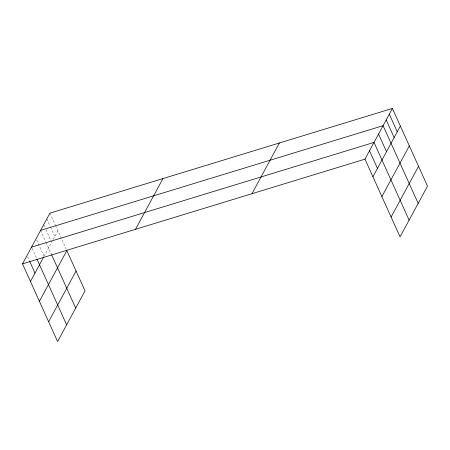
<?xml version="1.0" encoding="UTF-8"?>
<svg xmlns="http://www.w3.org/2000/svg" width="450" height="450" viewBox="0 0 450 450"><rect width="100%" height="100%" fill="white"/><g stroke="black" fill="none" stroke-linecap="round" stroke-linejoin="round"><path stroke-width="0.34" stroke-dasharray="2.25 1.69" d="M44.032 256.359L51.671 242.246L45.422 228.409M53.224 239.372L57.887 230.749M49.939 213.137L55.333 225.084M55.614 225.714L66.285 249.339M46.828 218.886L50.237 226.434M50.518 227.059L54.776 236.498M43.718 224.634L45.135 227.779M40.607 230.383L45.72 241.701M46.001 242.331L51.356 254.188M36.647 240.007L43.746 255.735M32.124 248.377L36.664 258.441M27.596 256.748L29.301 260.522"/><path stroke-width="0.67" d="M39.409 301.303L66.842 250.583L85.022 290.846L57.589 341.572L22.5 263.858L49.939 213.137L392.411 108.427L427.5 186.143L400.061 236.863L364.978 159.154L392.411 108.427M30.454 281.469L43.706 256.961M48.634 321.739L76.067 271.012M135.517 229.309L162.951 178.583M251.961 193.708L279.394 142.982M372.926 176.76L400.365 126.039M381.881 196.594L409.32 145.873M391.106 217.029L418.545 166.309M40.607 230.383L383.085 125.674L418.174 203.389M31.556 247.123L374.029 142.414L409.118 220.123M22.5 263.858L364.978 159.154M389.301 114.176L397.254 131.788M386.196 119.925L394.144 137.537M378.557 134.044L386.511 151.656M369.501 150.784L377.454 168.396M51.637 254.812L75.696 308.093M36.951 259.071L66.639 324.832M29.582 261.152L34.976 273.099"/></g></svg>
